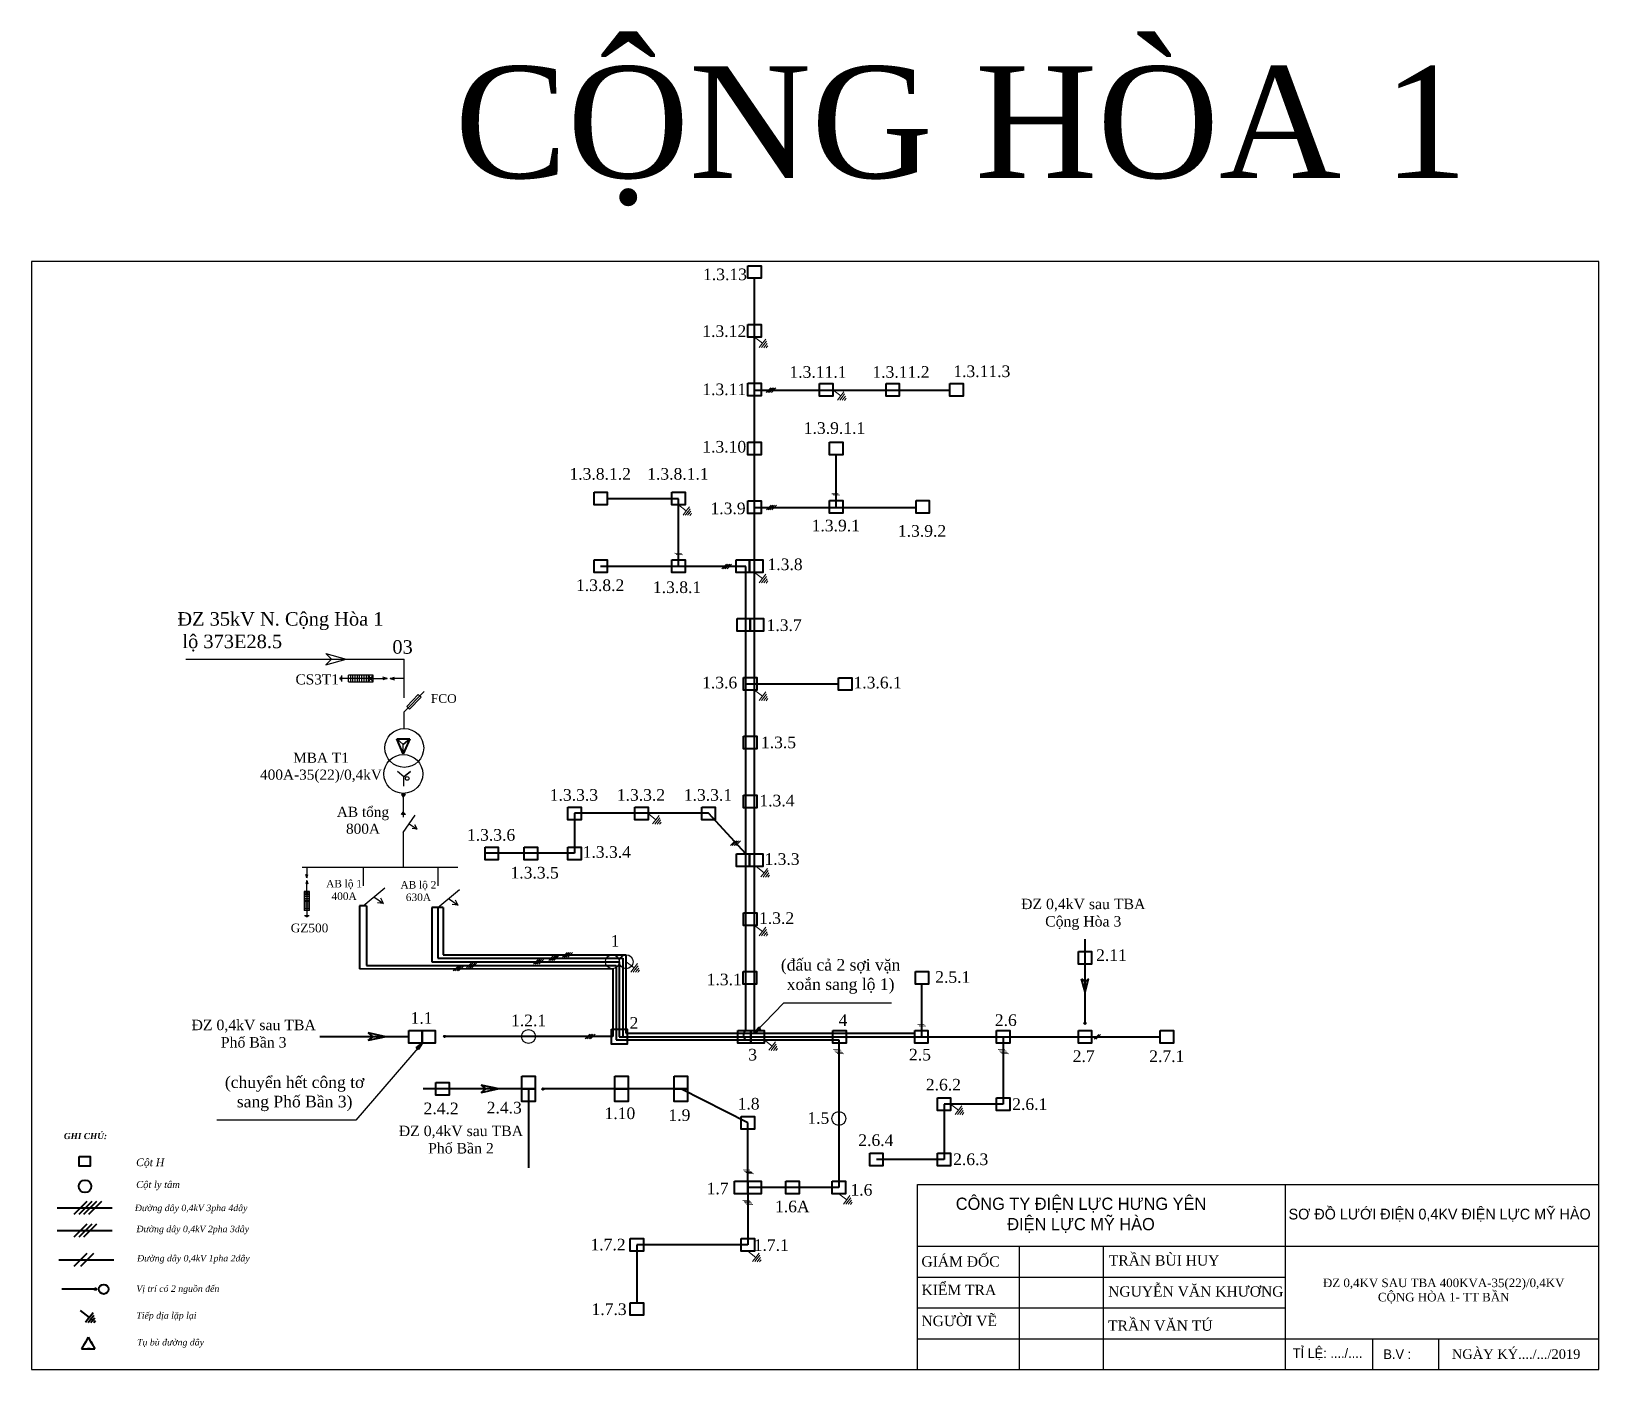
# Model space of a CAD drawing. Extents: x -2498 to 13808, y -1476 to 9052.
# Drawn here: x 11210.1 to 11630.7, y 3727.3 to 4086.5 of the extents above; entities that cross this region are included whole.
import ezdxf

# ---------------------------------------------------------------- set-up
doc = ezdxf.new("R2010")
doc.units = 0
doc.header["$LTSCALE"] = 0.08
doc.header["$MEASUREMENT"] = 0
doc.layers.get('0').update_dxf_attribs({"linetype": 'CONTINUOUS', "lineweight": 40})
doc.layers.add('Duong manh', color=8, linetype='CONTINUOUS')
doc.layers.add('khung', color=3, linetype='CONTINUOUS', lineweight=18)
doc.layers.add('NET DAM', color=6, linetype='CONTINUOUS', lineweight=25)
doc.styles.add('anh thong', font='times.ttf', dxfattribs={"height": 0.5})
doc.styles.get("Standard").update_dxf_attribs({"font": 'VHTEKN.TTF', "height": 2.5})
doc.dimstyles.new('C2', dxfattribs={"dimscale": 0, "dimtxt": 2, "dimasz": 1, "dimexe": 1, "dimexo": 1, "dimgap": 1, "dimtad": 1, "dimtoh": 1, "dimdec": 4, "dimzin": 0, "dimdsep": 46, "dimtxsty": 'Standard', "dimblk1": 'CLOSED', "dimblk2": 'CLOSED', "dimsah": 1, "dimcen": 0.09, "dimclrd": 1, "dimclre": 5, "dimclrt": 7, "dimadec": 0, "dimazin": 0, "dimtfac": 1, "dimtdec": 4, "dimtofl": 0, "dimtmove": 0, "dimatfit": 3, "dimldrblk": 'CLOSED', "dimfxl": 1, "dimtolj": 1, "dimtzin": 0, "dimarcsym": 0})

# ---------------------------------------------------------------- blocks, each defined once
blk = doc.blocks.new('khung')
at = {"layer": 'khung', "color": 5, "lineweight": -3, "ltscale": 4}
for p, q in [((630143, 2296298.9), (632881, 2296298.9)), ((630143, 2295554.2), (630143, 2296298.9)), ((631620.1, 2296298.9), (631620.1, 2295554.2)), ((630143, 2296050.6), (631457.3, 2296050.6)), ((630143, 2296050.6), (632881, 2296050.6)), ((630552, 2296050.6), (630552, 2295554.2)), ((630888.9, 2296050.6), (630888.9, 2295554.2)), ((630143, 2295926.5), (631620.1, 2295926.5)), ((630143, 2295802.4), (631620.1, 2295802.4)), ((630143, 2295678.3), (631512, 2295678.3)), ((630143, 2295678.3), (632881, 2295678.3)), ((631972.7, 2295554.2), (631972.7, 2295678.3)), ((632238.4, 2295554.2), (632238.4, 2295678.3))]:
    blk.add_line(p, q, dxfattribs=at)
blk.add_lwpolyline([(632881, 2300009), (626580.6, 2300009), (626580.6, 2295554.2), (632881, 2295554.2), (632881, 2300009)], dxfattribs=at)
at = {"layer": 'Duong manh', "color": 0, "lineweight": -3, "ltscale": 4}
for s, insert, char_height, width, attachment_point in [('{\\f.VnAvantH|b0|i0|c0|p34;C¤NG TY §IÖN LùC H¦NG Y£N\\P®iÖn lùc mü hµo}', (630800.1, 2296174.8), 49.141, 1314.329, 5), ('{\\f.VnAvantH|b0|i0|c0|p34;s¬ ®å l\xadíi ®iÖn 0,4kv ®iÖn lùc mü hµo}', (632241.6, 2296174.8), 43.049, 1423.665, 5), ('{\\fTimes New Roman|b0|i0|c0|p18; GIÁM ĐỐC}', (630143, 2295988.6), 41.37, 409.064, 4), ('{\\fTimes New Roman|b0|i0|c0|p18; TRẦN BÙI HUY}', (630896.3, 2295992.9), 41.37, 536.856, 4), ('{\\f.VnAvantH|b0|i0|c0|p34; \\fTimes New Roman|b0|i0|c0|p18; KIỂM TRA}', (630128, 2295874.7), 41.37, 409.064, 4), ('{\\fTimes New Roman|b0|i0|c0|p18; NGUYỄN VĂN KHƯƠNG}', (630893.6, 2295868.1), 41.37, 717.247, 4), ('{\\fTimes New Roman|b0|i0|c0|p18; NGƯỜI VẼ}', (630143, 2295749.5), 41.37, 409.064, 4), ('{\\f.VnAvantH|b0|i0|c0|p34; \\fTimes New Roman|b0|i0|c0|p18;TRẦN VĂN TÚ}', (630893.4, 2295730.7), 41.37, 536.856, 4), ('{\\f.VnAvantH|b0|i0|c0|p34; tØ lÖ: ..../....}', (631636.6, 2295616.3), 38.475, 301.491, 4), ('{\\f.VnAvantH|b0|i0|c0|p34;b.v :}', (632071.5, 2295616.3), 38.475, 424.338, 5), ('{\\fTimes New Roman|b0|i0|c0|p18;NGÀY KÝ..../.../2019}', (632549.2, 2295616.3), 38.475, 820.671, 5)]:
    blk.add_mtext(s, dxfattribs=dict(at, insert=insert, char_height=char_height, width=width, attachment_point=attachment_point))
blk = doc.blocks.new('_CLOSED')
at = {"color": 0, "linetype": 'ByBlock', "ltscale": 10}
for p, q in [((-1, 0.17), (0, 0)), ((-1, 0.17), (-1, -0.17)), ((0, 0), (-1, -0.17)), ((0, 0), (-1, 0))]:
    blk.add_line(p, q, dxfattribs=at)

msp = doc.modelspace()

# ---------------------------------------------------------------- hatches: boundary and pattern name
at = {"linetype": 'Continuous', "lineweight": 40, "ltscale": 8}
for points in [[(11493.07, 3820.25, 1), (11492.69, 3820.25, 1)], [(11321.17, 3816.76, 1), (11320.79, 3816.76, 1)], [(11347.6, 3802.67, 1), (11347.22, 3802.67, 1)]]:
    msp.add_hatch(color=0, dxfattribs=at).paths.add_polyline_path(points)
at = {"linetype": 'Continuous', "ltscale": 8}
msp.add_hatch(color=256, dxfattribs=at).paths.add_polyline_path([(11227.52, 3748.95, 1), (11227.09, 3748.95, 1)])

# ---------------------------------------------------------------- linework, layer by layer
at = {"color": 0, "linetype": 'Continuous', "lineweight": 40, "ltscale": 8}
for p, q in [((11404.18, 3817.62), (11404.18, 4020.24)), ((11404.18, 3990.19), (11456.58, 3990.19)), ((11426.11, 3958.76), (11426.11, 3972.87)), ((11383.77, 3961.03), (11364.66, 3961.03)), ((11383.77, 3942.88), (11383.77, 3961.03)), ((11404.18, 3958.76), (11447.53, 3958.76)), ((11401.85, 3942.88), (11362.84, 3942.88)), ((11401.85, 3818.39), (11401.85, 3942.88)), ((11401.85, 3911.36), (11426.75, 3911.36)), ((11308.18, 3896.6), (11311.69, 3896.6)), ((11309.87, 3892.65), (11308.18, 3896.6)), ((11311.69, 3896.6), (11309.87, 3892.65)), ((11391.81, 3876.68), (11355.84, 3876.68)), ((11355.84, 3876.68), (11355.84, 3865.99)), ((11401.85, 3865.75), (11391.81, 3876.68)), ((11355.84, 3865.99), (11331.86, 3865.99)), ((11298.19, 3851.8), (11298.18, 3834.95)), ((11300.06, 3851.8), (11298.19, 3851.8)), ((11300.06, 3851.8), (11300.05, 3835.81)), ((11317.61, 3851.33), (11317.61, 3836.82)), ((11320.65, 3851.33), (11317.61, 3851.33)), ((11319.16, 3851.33), (11319.16, 3837.79)), ((11320.65, 3851.33), (11320.65, 3838.69)), ((11492.88, 3820.25), (11492.88, 3842.9)), ((11317.61, 3836.82), (11367.89, 3836.82)), ((11319.16, 3837.79), (11368.88, 3837.79)), ((11320.65, 3838.69), (11369.75, 3838.69)), ((11366.12, 3838.69), (11366.12, 3838.69)), ((11367.89, 3836.82), (11367.89, 3816.69)), ((11368.88, 3837.79), (11368.88, 3816.69)), ((11369.63, 3838.69), (11369.63, 3817.62)), ((11298.18, 3834.96), (11366.12, 3834.95)), ((11300.05, 3835.81), (11367.05, 3835.81)), ((11366.12, 3834.96), (11366.12, 3816.76)), ((11367.05, 3835.81), (11367.05, 3815.82)), ((11369.63, 3834.95), (11369.75, 3834.95)), ((11492.88, 3828.75), (11491.94, 3832.24)), ((11491.94, 3832.24), (11492.88, 3831.39)), ((11492.88, 3828.75), (11493.81, 3832.24)), ((11493.81, 3832.24), (11492.88, 3831.39)), ((11449.12, 3816.69), (11449.12, 3830.78)), ((11311.4, 3816.68), (11287.49, 3816.68)), ((11305.23, 3816.68), (11300.48, 3817.72)), ((11300.48, 3817.72), (11301.78, 3816.68)), ((11305.23, 3816.68), (11300.48, 3815.64)), ((11300.48, 3815.64), (11301.78, 3816.68)), ((11366.12, 3816.76), (11320.98, 3816.76)), ((11367.05, 3815.82), (11426.81, 3815.82)), ((11367.89, 3816.69), (11513.07, 3816.69)), ((11369.63, 3817.62), (11447.17, 3817.62)), ((11426.81, 3815.82), (11426.81, 3776.24)), ((11470.91, 3816.69), (11470.91, 3798.61)), ((11341.72, 3802.67), (11315.29, 3802.67)), ((11335.55, 3802.67), (11330.81, 3803.71)), ((11330.81, 3803.71), (11332.1, 3802.67)), ((11335.55, 3802.67), (11330.81, 3801.63)), ((11330.81, 3801.63), (11332.1, 3802.67)), ((11343.5, 3802.67), (11343.5, 3781.49)), ((11382.6, 3802.67), (11347.41, 3802.67)), ((11402.39, 3793.55), (11384.38, 3802.67)), ((11470.91, 3798.61), (11455.03, 3798.61)), ((11455.03, 3798.61), (11455.03, 3783.75)), ((11402.39, 3776.24), (11402.39, 3793.55)), ((11455.03, 3783.75), (11436.88, 3783.75)), ((11426.81, 3776.24), (11402.39, 3776.24)), ((11402.39, 3776.24), (11402.39, 3760.82)), ((11402.39, 3760.82), (11372.6, 3760.82)), ((11372.6, 3760.82), (11372.6, 3745.31))]:
    msp.add_line(p, q, dxfattribs=at)
at = {"linetype": 'Continuous', "lineweight": 9, "ltscale": 8}
for p, q in [((11404.18, 4004.45), (11406.3, 4002.81)), ((11406.3, 4002.81), (11405.42, 4001.68)), ((11406.7, 4002.5), (11406.04, 4001.65)), ((11406.3, 4002.81), (11407.18, 4003.94)), ((11407.1, 4002.19), (11406.67, 4001.62)), ((11406.7, 4002.5), (11407.36, 4003.35)), ((11407.1, 4002.19), (11407.54, 4002.75)), ((11407.5, 4001.88), (11407.28, 4001.59)), ((11407.5, 4001.88), (11407.72, 4002.16)), ((11408.55, 3990.81), (11407.31, 3989.57)), ((11409.01, 3990.81), (11407.77, 3989.57)), ((11409.48, 3990.81), (11408.24, 3989.57)), ((11409.94, 3990.81), (11408.7, 3989.57)), ((11425.2, 3990.31), (11427.31, 3988.68)), ((11427.31, 3988.68), (11426.43, 3987.54)), ((11427.71, 3988.36), (11427.05, 3987.51)), ((11427.31, 3988.68), (11428.19, 3989.81)), ((11428.11, 3988.05), (11427.68, 3987.49)), ((11427.71, 3988.36), (11428.37, 3989.22)), ((11428.11, 3988.05), (11428.55, 3988.62)), ((11428.51, 3987.74), (11428.3, 3987.46)), ((11428.51, 3987.74), (11428.73, 3988.03)), ((11426.67, 3962.36), (11424.92, 3962.43)), ((11383.75, 3959.45), (11385.87, 3957.81)), ((11385.87, 3957.81), (11386.74, 3958.95)), ((11386.27, 3957.5), (11386.93, 3958.35)), ((11408.64, 3959.38), (11407.4, 3958.14)), ((11409.11, 3959.38), (11407.87, 3958.14)), ((11409.57, 3959.38), (11408.33, 3958.14)), ((11410.04, 3959.38), (11408.8, 3958.14)), ((11426.99, 3962.02), (11425.24, 3962.09)), ((11385.87, 3957.81), (11384.99, 3956.68)), ((11386.27, 3957.5), (11385.61, 3956.65)), ((11386.67, 3957.19), (11386.23, 3956.63)), ((11386.67, 3957.19), (11387.11, 3957.76)), ((11387.07, 3956.88), (11386.85, 3956.6)), ((11387.07, 3956.88), (11387.29, 3957.17)), ((11384.58, 3946.35), (11382.83, 3946.43)), ((11384.89, 3946.01), (11383.14, 3946.09)), ((11396.64, 3943.5), (11395.4, 3942.26)), ((11397.11, 3943.5), (11395.87, 3942.26)), ((11397.57, 3943.5), (11396.33, 3942.26)), ((11398.04, 3943.5), (11396.8, 3942.26)), ((11404.18, 3941.29), (11406.3, 3939.66)), ((11406.3, 3939.66), (11405.42, 3938.52)), ((11406.7, 3939.35), (11406.04, 3938.5)), ((11406.3, 3939.66), (11407.18, 3940.79)), ((11407.1, 3939.04), (11406.67, 3938.47)), ((11406.7, 3939.35), (11407.36, 3940.2)), ((11407.1, 3939.04), (11407.54, 3939.6)), ((11407.5, 3938.72), (11407.28, 3938.44)), ((11407.5, 3938.72), (11407.72, 3939.01)), ((11404.18, 3909.72), (11406.3, 3908.08)), ((11406.3, 3908.08), (11405.42, 3906.95)), ((11406.7, 3907.77), (11406.04, 3906.92)), ((11406.3, 3908.08), (11407.18, 3909.22)), ((11406.7, 3907.77), (11407.36, 3908.62)), ((11407.1, 3907.46), (11407.54, 3908.02)), ((11407.1, 3907.46), (11406.67, 3906.89)), ((11407.5, 3907.15), (11407.28, 3906.86)), ((11407.5, 3907.15), (11407.72, 3907.43)), ((11375.6, 3876.56), (11377.72, 3874.93)), ((11377.72, 3874.93), (11376.84, 3873.79)), ((11378.12, 3874.61), (11377.46, 3873.76)), ((11377.72, 3874.93), (11378.6, 3876.06)), ((11378.52, 3874.3), (11378.09, 3873.74)), ((11378.12, 3874.61), (11378.78, 3875.46)), ((11378.52, 3874.3), (11378.96, 3874.87)), ((11378.92, 3873.99), (11378.7, 3873.71)), ((11378.92, 3873.99), (11379.14, 3874.28)), ((11398.99, 3869.27), (11397.75, 3868.03)), ((11399.45, 3869.27), (11398.21, 3868.03)), ((11399.92, 3869.27), (11398.68, 3868.03)), ((11400.38, 3869.27), (11399.14, 3868.03)), ((11404.63, 3862.35), (11406.75, 3860.72)), ((11406.75, 3860.72), (11407.62, 3861.85)), ((11407.15, 3860.41), (11407.81, 3861.26)), ((11406.75, 3860.72), (11405.87, 3859.58)), ((11407.15, 3860.41), (11406.49, 3859.55)), ((11407.55, 3860.09), (11407.11, 3859.53)), ((11407.55, 3860.09), (11407.99, 3860.66)), ((11407.95, 3859.78), (11407.73, 3859.5)), ((11407.95, 3859.78), (11408.17, 3860.07)), ((11404.18, 3846.56), (11406.3, 3844.93)), ((11406.3, 3844.93), (11405.42, 3843.79)), ((11406.7, 3844.62), (11406.04, 3843.77)), ((11406.3, 3844.93), (11407.18, 3846.06)), ((11406.7, 3844.62), (11407.36, 3845.47)), ((11407.1, 3844.31), (11407.54, 3844.87)), ((11407.1, 3844.31), (11406.67, 3843.74)), ((11407.5, 3844), (11407.28, 3843.71)), ((11407.5, 3844), (11407.72, 3844.28)), ((11328.16, 3836.43), (11326.92, 3835.19)), ((11328.62, 3836.43), (11327.38, 3835.19)), ((11329.09, 3836.43), (11327.85, 3835.19)), ((11329.55, 3836.43), (11328.31, 3835.19)), ((11346.11, 3837.44), (11344.87, 3836.2)), ((11346.58, 3837.44), (11345.34, 3836.2)), ((11347.04, 3837.44), (11345.8, 3836.2)), ((11347.51, 3837.44), (11346.27, 3836.2)), ((11350.18, 3838.41), (11348.94, 3837.17)), ((11350.64, 3838.41), (11349.4, 3837.17)), ((11351.11, 3838.41), (11349.87, 3837.17)), ((11351.57, 3838.41), (11350.33, 3837.17)), ((11353.89, 3839.31), (11352.65, 3838.07)), ((11354.36, 3839.31), (11353.12, 3838.07)), ((11354.82, 3839.31), (11353.58, 3838.07)), ((11355.29, 3839.31), (11354.05, 3838.07)), ((11369.75, 3836.82), (11371.87, 3835.19)), ((11371.87, 3835.19), (11372.75, 3836.32)), ((11324.56, 3835.58), (11323.32, 3834.34)), ((11325.03, 3835.58), (11323.79, 3834.34)), ((11325.49, 3835.58), (11324.25, 3834.34)), ((11325.96, 3835.58), (11324.72, 3834.34)), ((11371.87, 3835.19), (11370.99, 3834.05)), ((11372.27, 3834.87), (11371.61, 3834.02)), ((11372.67, 3834.56), (11372.24, 3834)), ((11372.27, 3834.87), (11372.93, 3835.73)), ((11372.67, 3834.56), (11373.11, 3835.13)), ((11373.07, 3834.25), (11372.85, 3833.97)), ((11373.07, 3834.25), (11373.29, 3834.54)), ((11449.75, 3819.86), (11448, 3819.94)), ((11450.07, 3819.52), (11448.32, 3819.59)), ((11359.99, 3817.38), (11358.75, 3816.14)), ((11360.45, 3817.38), (11359.21, 3816.14)), ((11360.92, 3817.38), (11359.68, 3816.14)), ((11361.38, 3817.38), (11360.14, 3816.14)), ((11406.78, 3815.82), (11408.89, 3814.18)), ((11408.89, 3814.18), (11409.77, 3815.32)), ((11496.54, 3817.31), (11495.3, 3816.07)), ((11497, 3817.31), (11495.76, 3816.07)), ((11408.89, 3814.18), (11408.02, 3813.05)), ((11409.3, 3813.87), (11408.64, 3813.02)), ((11409.7, 3813.56), (11409.26, 3812.99)), ((11409.3, 3813.87), (11409.95, 3814.72)), ((11409.7, 3813.56), (11410.14, 3814.12)), ((11410.1, 3813.25), (11409.88, 3812.96)), ((11410.1, 3813.25), (11410.32, 3813.53)), ((11427.13, 3813.17), (11425.38, 3813.24)), ((11427.45, 3812.83), (11425.69, 3812.9)), ((11427.76, 3812.48), (11426.01, 3812.56)), ((11428.07, 3812.14), (11426.32, 3812.22)), ((11471.35, 3813.17), (11469.6, 3813.24)), ((11471.67, 3812.83), (11469.91, 3812.9)), ((11471.98, 3812.48), (11470.23, 3812.56)), ((11472.3, 3812.14), (11470.54, 3812.22)), ((11456.8, 3798.61), (11458.92, 3796.97)), ((11458.92, 3796.97), (11458.04, 3795.84)), ((11459.32, 3796.66), (11458.66, 3795.81)), ((11458.92, 3796.97), (11459.8, 3798.11)), ((11459.72, 3796.35), (11459.29, 3795.78)), ((11459.32, 3796.66), (11459.98, 3797.51)), ((11459.72, 3796.35), (11460.16, 3796.91)), ((11460.12, 3796.04), (11459.9, 3795.75)), ((11460.12, 3796.04), (11460.34, 3796.32)), ((11402.94, 3780.91), (11401.19, 3780.98)), ((11403.25, 3780.56), (11401.5, 3780.64)), ((11403.57, 3780.22), (11401.81, 3780.29)), ((11403.88, 3779.88), (11402.13, 3779.95)), ((11426.81, 3774.54), (11428.93, 3772.9)), ((11428.93, 3772.9), (11429.8, 3774.04)), ((11429.33, 3772.59), (11429.99, 3773.44)), ((11402.83, 3772.68), (11401.08, 3772.76)), ((11403.14, 3772.34), (11401.39, 3772.42)), ((11403.46, 3772), (11401.71, 3772.07)), ((11403.77, 3771.66), (11402.02, 3771.73)), ((11428.93, 3772.9), (11428.05, 3771.77)), ((11429.33, 3772.59), (11428.67, 3771.74)), ((11429.73, 3772.28), (11429.29, 3771.71)), ((11429.73, 3772.28), (11430.17, 3772.84)), ((11430.13, 3771.97), (11429.91, 3771.69)), ((11430.13, 3771.97), (11430.35, 3772.25)), ((11402.39, 3759.12), (11404.51, 3757.48)), ((11404.51, 3757.48), (11403.63, 3756.35)), ((11404.91, 3757.17), (11404.25, 3756.32)), ((11404.51, 3757.48), (11405.39, 3758.61)), ((11405.31, 3756.86), (11404.88, 3756.29)), ((11404.91, 3757.17), (11405.57, 3758.02)), ((11405.31, 3756.86), (11405.75, 3757.42)), ((11405.71, 3756.55), (11405.49, 3756.26)), ((11405.71, 3756.55), (11405.93, 3756.83))]:
    msp.add_line(p, q, dxfattribs=at)
at = {"lineweight": -3}
for p, q in [((11251.53, 3918.03), (11310.19, 3918.03)), ((11289.17, 3919.54), (11294.55, 3918.03)), ((11289.17, 3919.54), (11290.63, 3918.03)), ((11289.17, 3916.53), (11294.55, 3918.03)), ((11289.17, 3916.53), (11290.63, 3918.03)), ((11310.19, 3907.64), (11310.19, 3918.03)), ((11293.01, 3912.65), (11293.01, 3913.02)), ((11293.21, 3912.4), (11293.21, 3913.27)), ((11293.42, 3912.03), (11293.42, 3913.64)), ((11295.21, 3912.84), (11293.44, 3912.84)), ((11301.8, 3913.73), (11295.21, 3913.73)), ((11295.21, 3911.94), (11295.21, 3913.73)), ((11301.8, 3912.84), (11295.21, 3912.84)), ((11295.81, 3911.94), (11295.81, 3913.73)), ((11296.41, 3911.94), (11296.41, 3913.73)), ((11297.01, 3911.94), (11297.01, 3913.73)), ((11297.61, 3911.94), (11297.61, 3913.73)), ((11298.21, 3911.94), (11298.21, 3913.73)), ((11298.81, 3911.94), (11298.81, 3913.73)), ((11299.41, 3911.94), (11299.41, 3913.73)), ((11300.01, 3911.94), (11300.01, 3913.73)), ((11301.8, 3911.94), (11300.61, 3913.73)), ((11300.61, 3911.94), (11301.8, 3913.73)), ((11300.61, 3911.94), (11300.61, 3913.73)), ((11301.8, 3911.94), (11301.8, 3913.73)), ((11301.8, 3912.84), (11305.57, 3912.84)), ((11305.57, 3912.84), (11304.41, 3913.23)), ((11305.57, 3912.84), (11304.41, 3912.44)), ((11306.42, 3912.84), (11307.58, 3913.23)), ((11310.19, 3912.84), (11306.42, 3912.84)), ((11306.42, 3912.84), (11307.58, 3912.44)), ((11310.19, 3903.88), (11315.5, 3909.36)), ((11310.19, 3899.4), (11310.19, 3903.88)), ((11309.87, 3895.14), (11308.18, 3896.6)), ((11309.87, 3895.14), (11311.69, 3896.6)), ((11311.69, 3896.6), (11309.87, 3895.14)), ((11309.87, 3892.65), (11309.87, 3895.14)), ((11310.03, 3886.43), (11308.34, 3887.89)), ((11310.03, 3886.43), (11311.84, 3887.89)), ((11311.84, 3887.89), (11310.03, 3886.43)), ((11310.03, 3883.94), (11310.03, 3886.43)), ((11310.5, 3881.69), (11309.43, 3881.69)), ((11309.43, 3881.69), (11309.93, 3881.02)), ((11309.93, 3882.02), (11309.93, 3875.59)), ((11309.93, 3881.02), (11310.5, 3881.69)), ((11309.43, 3876.3), (11309.93, 3876.96)), ((11310.5, 3876.3), (11309.43, 3876.3)), ((11309.93, 3876.96), (11310.5, 3876.3)), ((11309.93, 3871.52), (11313.14, 3876.17)), ((11309.93, 3871.52), (11309.93, 3862.23)), ((11311.54, 3873.85), (11313.61, 3872.41)), ((11313.62, 3872.39), (11312.34, 3872.54)), ((11313.62, 3872.39), (11313.03, 3873.54)), ((11282.78, 3862.23), (11324.53, 3862.23)), ((11284.03, 3862.23), (11284.03, 3859.29)), ((11299.12, 3862.23), (11299.12, 3857.17)), ((11319.16, 3862.23), (11319.16, 3857.17)), ((11284.03, 3859.29), (11283.72, 3860.2)), ((11284.03, 3858.63), (11283.72, 3857.72)), ((11284.03, 3859.29), (11284.33, 3860.2)), ((11284.03, 3855.69), (11284.03, 3858.63)), ((11284.03, 3858.63), (11284.33, 3857.72)), ((11283.32, 3855.69), (11283.32, 3850.55)), ((11284.73, 3855.69), (11283.32, 3854.76)), ((11284.73, 3854.76), (11283.32, 3855.69)), ((11284.73, 3855.69), (11283.32, 3855.69)), ((11284.73, 3854.76), (11283.32, 3854.76)), ((11284.73, 3854.29), (11283.32, 3854.29)), ((11284.73, 3853.82), (11283.32, 3853.82)), ((11284.73, 3853.36), (11283.32, 3853.36)), ((11284.73, 3852.96), (11283.32, 3852.96)), ((11284.03, 3855.69), (11284.03, 3850.55)), ((11299.12, 3851.8), (11304.95, 3856.67)), ((11302.04, 3854.24), (11304.63, 3852.43)), ((11304.64, 3852.41), (11303.9, 3853.85)), ((11319.16, 3851.33), (11324.99, 3856.19)), ((11322.08, 3853.76), (11324.67, 3851.96)), ((11324.68, 3851.94), (11323.94, 3853.37)), ((11284.73, 3852.5), (11283.32, 3852.5)), ((11284.73, 3852.03), (11283.32, 3852.03)), ((11284.73, 3851.49), (11283.32, 3851.49)), ((11284.73, 3851.02), (11283.32, 3851.02)), ((11284.73, 3850.55), (11283.32, 3850.55)), ((11284.65, 3849.15), (11283.4, 3849.15)), ((11284.37, 3848.99), (11283.69, 3848.99)), ((11284.17, 3848.83), (11283.88, 3848.83)), ((11284.03, 3850.55), (11284.03, 3849.17)), ((11304.64, 3852.41), (11303.04, 3852.6)), ((11324.67, 3851.96), (11323.07, 3852.15))]:
    msp.add_line(p, q, dxfattribs=at)
at = {"linetype": 'Continuous', "lineweight": -3, "ltscale": 8}
for p, q in [((11295.21, 3911.94), (11301.8, 3911.94)), ((11284.73, 3850.55), (11284.73, 3855.69))]:
    msp.add_line(p, q, dxfattribs=at)
at = {"linetype": 'Continuous', "ltscale": 8}
for p, q in [((11217.03, 3770.73), (11231.83, 3770.73)), ((11225.01, 3772.44), (11221.52, 3768.96)), ((11226.31, 3772.44), (11222.83, 3768.96)), ((11227.62, 3772.44), (11224.14, 3768.96)), ((11228.92, 3772.44), (11225.44, 3768.96)), ((11217.03, 3764.64), (11231.83, 3764.64)), ((11225.01, 3766.35), (11221.52, 3762.87)), ((11226.31, 3766.35), (11222.83, 3762.87)), ((11227.62, 3766.35), (11224.14, 3762.87)), ((11217.47, 3756.8), (11232.26, 3756.8)), ((11225.01, 3758.51), (11221.52, 3755.03)), ((11226.75, 3758.51), (11223.27, 3755.03)), ((11227.3, 3748.95), (11218.29, 3748.95)), ((11223.18, 3743.23), (11225.66, 3741.31)), ((11225.66, 3741.31), (11224.63, 3739.97)), ((11226.14, 3740.94), (11225.36, 3739.94)), ((11225.66, 3741.31), (11226.7, 3742.64)), ((11226.61, 3740.58), (11226.1, 3739.91)), ((11226.14, 3740.94), (11226.91, 3741.94)), ((11226.61, 3740.58), (11227.12, 3741.24)), ((11227.08, 3740.21), (11226.82, 3739.88)), ((11227.08, 3740.21), (11227.34, 3740.54)), ((11225.35, 3736.02), (11224.52, 3734.56)), ((11225.35, 3736.02), (11226.18, 3734.56)), ((11224.4, 3734.36), (11223.58, 3732.91)), ((11223.58, 3732.91), (11225.31, 3732.91)), ((11224.15, 3734.49), (11224.64, 3734.24)), ((11224.26, 3734.69), (11224.75, 3734.44)), ((11225.31, 3732.91), (11225.34, 3732.91)), ((11225.34, 3733.19), (11225.34, 3732.62)), ((11225.61, 3733.19), (11225.61, 3732.62)), ((11225.61, 3732.91), (11227.12, 3732.91)), ((11226.44, 3734.69), (11225.94, 3734.44)), ((11226.55, 3734.49), (11226.05, 3734.24)), ((11226.29, 3734.36), (11227.12, 3732.91))]:
    msp.add_line(p, q, dxfattribs=at)
at = {"color": 0, "linetype": 'Continuous', "lineweight": 40, "ltscale": 8}
for points in [[(11402.41, 4023.63), (11405.96, 4023.63), (11405.96, 4020.24), (11402.41, 4020.24)], [(11402.41, 4007.84), (11405.96, 4007.84), (11405.96, 4004.45), (11402.41, 4004.45)], [(11402.41, 3992.06), (11405.96, 3992.06), (11405.96, 3988.66), (11402.41, 3988.66)], [(11421.65, 3992.01), (11425.2, 3992.01), (11425.2, 3988.61), (11421.65, 3988.61)], [(11439.47, 3992.01), (11443.02, 3992.01), (11443.02, 3988.61), (11439.47, 3988.61)], [(11456.58, 3992.01), (11460.13, 3992.01), (11460.13, 3988.61), (11456.58, 3988.61)], [(11402.41, 3976.27), (11405.96, 3976.27), (11405.96, 3972.87), (11402.41, 3972.87)], [(11424.34, 3976.27), (11427.89, 3976.27), (11427.89, 3972.87), (11424.34, 3972.87)], [(11361.12, 3962.85), (11364.66, 3962.85), (11364.66, 3959.45), (11361.12, 3959.45)], [(11381.98, 3962.85), (11385.53, 3962.85), (11385.53, 3959.45), (11381.98, 3959.45)], [(11402.41, 3960.48), (11405.96, 3960.48), (11405.96, 3957.08), (11402.41, 3957.08)], [(11424.34, 3960.57), (11427.89, 3960.57), (11427.89, 3957.18), (11424.34, 3957.18)], [(11447.53, 3960.57), (11451.08, 3960.57), (11451.08, 3957.18), (11447.53, 3957.18)], [(11361.12, 3944.69), (11364.66, 3944.69), (11364.66, 3941.29), (11361.12, 3941.29)], [(11381.98, 3944.69), (11385.53, 3944.69), (11385.53, 3941.29), (11381.98, 3941.29)], [(11399.29, 3944.69), (11402.84, 3944.69), (11402.84, 3941.29), (11399.29, 3941.29)], [(11402.84, 3944.69), (11406.38, 3944.69), (11406.38, 3941.29), (11402.84, 3941.29)], [(11399.48, 3928.9), (11403.03, 3928.9), (11403.03, 3925.51), (11399.48, 3925.51)], [(11403.03, 3928.9), (11406.58, 3928.9), (11406.58, 3925.51), (11403.03, 3925.51)], [(11401.23, 3913.12), (11404.78, 3913.12), (11404.78, 3909.72), (11401.23, 3909.72)], [(11426.75, 3913.05), (11430.3, 3913.05), (11430.3, 3909.66), (11426.75, 3909.66)], [(11401.23, 3897.33), (11404.78, 3897.33), (11404.78, 3893.93), (11401.23, 3893.93)], [(11354.07, 3878.26), (11357.62, 3878.26), (11357.62, 3874.86), (11354.07, 3874.86)], [(11372.05, 3878.26), (11375.6, 3878.26), (11375.6, 3874.86), (11372.05, 3874.86)], [(11390.04, 3878.26), (11393.59, 3878.26), (11393.59, 3874.86), (11390.04, 3874.86)], [(11401.23, 3881.54), (11404.78, 3881.54), (11404.78, 3878.14), (11401.23, 3878.14)], [(11331.86, 3867.57), (11335.4, 3867.57), (11335.4, 3864.17), (11331.86, 3864.17)], [(11342.4, 3867.57), (11345.95, 3867.57), (11345.95, 3864.17), (11342.4, 3864.17)], [(11354.07, 3867.57), (11357.62, 3867.57), (11357.62, 3864.17), (11354.07, 3864.17)], [(11399.31, 3865.75), (11402.86, 3865.75), (11402.86, 3862.35), (11399.31, 3862.35)], [(11402.86, 3865.75), (11406.41, 3865.75), (11406.41, 3862.35), (11402.86, 3862.35)], [(11401.23, 3849.96), (11404.78, 3849.96), (11404.78, 3846.56), (11401.23, 3846.56)], [(11491.1, 3839.55), (11494.65, 3839.55), (11494.65, 3836.15), (11491.1, 3836.15)], [(11401.12, 3834.17), (11404.67, 3834.17), (11404.67, 3830.78), (11401.12, 3830.78)], [(11447.35, 3834.17), (11450.9, 3834.17), (11450.9, 3830.78), (11447.35, 3830.78)], [(11311.4, 3818.38), (11314.95, 3818.38), (11314.95, 3814.98), (11311.4, 3814.98)], [(11314.95, 3818.38), (11318.5, 3818.38), (11318.5, 3814.98), (11314.95, 3814.98)], [(11365.76, 3818.73), (11370.02, 3818.73), (11370.02, 3814.65), (11365.76, 3814.65)], [(11399.68, 3818.39), (11403.23, 3818.39), (11403.23, 3814.99), (11399.68, 3814.99)], [(11403.23, 3818.39), (11406.78, 3818.39), (11406.78, 3814.99), (11403.23, 3814.99)], [(11425.2, 3818.39), (11428.75, 3818.39), (11428.75, 3814.99), (11425.2, 3814.99)], [(11447.17, 3818.39), (11450.72, 3818.39), (11450.72, 3814.99), (11447.17, 3814.99)], [(11469.14, 3818.39), (11472.68, 3818.39), (11472.68, 3814.99), (11469.14, 3814.99)], [(11491.1, 3818.39), (11494.65, 3818.39), (11494.65, 3814.99), (11491.1, 3814.99)], [(11513.07, 3818.39), (11516.62, 3818.39), (11516.62, 3814.99), (11513.07, 3814.99)], [(11318.69, 3804.37), (11322.24, 3804.37), (11322.24, 3800.97), (11318.69, 3800.97)], [(11341.72, 3806.07), (11345.27, 3806.07), (11345.27, 3802.67), (11341.72, 3802.67)], [(11341.72, 3802.67), (11345.27, 3802.67), (11345.27, 3799.27), (11341.72, 3799.27)], [(11366.68, 3806.07), (11370.23, 3806.07), (11370.23, 3802.67), (11366.68, 3802.67)], [(11366.68, 3802.67), (11370.23, 3802.67), (11370.23, 3799.27), (11366.68, 3799.27)], [(11382.6, 3806.07), (11386.15, 3806.07), (11386.15, 3802.67), (11382.6, 3802.67)], [(11382.6, 3802.67), (11386.15, 3802.67), (11386.15, 3799.27), (11382.6, 3799.27)], [(11453.25, 3800.31), (11456.8, 3800.31), (11456.8, 3796.91), (11453.25, 3796.91)], [(11469.14, 3800.31), (11472.68, 3800.31), (11472.68, 3796.91), (11469.14, 3796.91)], [(11400.62, 3795.25), (11404.17, 3795.25), (11404.17, 3791.85), (11400.62, 3791.85)], [(11435.1, 3785.45), (11438.65, 3785.45), (11438.65, 3782.06), (11435.1, 3782.06)], [(11453.25, 3785.45), (11456.8, 3785.45), (11456.8, 3782.06), (11453.25, 3782.06)], [(11398.85, 3777.94), (11402.39, 3777.94), (11402.39, 3774.54), (11398.85, 3774.54)], [(11402.39, 3777.94), (11405.94, 3777.94), (11405.94, 3774.54), (11402.39, 3774.54)], [(11412.59, 3777.94), (11416.14, 3777.94), (11416.14, 3774.54), (11412.59, 3774.54)], [(11425.04, 3777.94), (11428.59, 3777.94), (11428.59, 3774.54), (11425.04, 3774.54)], [(11370.83, 3762.51), (11374.38, 3762.51), (11374.38, 3759.12), (11370.83, 3759.12)], [(11400.62, 3762.51), (11404.17, 3762.51), (11404.17, 3759.12), (11400.62, 3759.12)], [(11370.83, 3745.31), (11374.38, 3745.31), (11374.38, 3741.92), (11370.83, 3741.92)]]:
    msp.add_lwpolyline(points, close=True, dxfattribs=at)
at = {"lineweight": -3}
msp.add_lwpolyline([(11311.59, 3904.64), (11314.68, 3907.85), (11313.95, 3908.56), (11310.86, 3905.34)], close=True, dxfattribs=at)
at = {"linetype": 'Continuous', "ltscale": 8}
msp.add_lwpolyline([(11222.97, 3784.57), (11225.91, 3784.57), (11225.91, 3781.97), (11222.97, 3781.97)], close=True, dxfattribs=at)
at = {"lineweight": -3}
for centre, radius in [((11310.19, 3894.2), 5.21), ((11309.93, 3887.22), 5.21), ((11310.98, 3886.01), 0.499)]:
    msp.add_circle(centre, radius, dxfattribs=at)
at = {"lineweight": -3, "ltscale": 8}
for centre in [(11366.02, 3836.82), (11369.75, 3836.82), (11343.52, 3816.76), (11426.81, 3794.73)]:
    msp.add_circle(centre, 1.87, dxfattribs=at)
at = {"color": 0, "linetype": 'Continuous', "lineweight": 40, "ltscale": 8}
for centre in [(11492.88, 3820.25), (11320.98, 3816.76), (11347.41, 3802.67)]:
    msp.add_circle(centre, 0.192, dxfattribs=at)
at = {"linetype": 'Continuous', "ltscale": 8}
for centre, radius in [((11224.51, 3776.55), 1.67), ((11227.3, 3748.95), 0.215), ((11229.51, 3748.93), 1.3)]:
    msp.add_circle(centre, radius, dxfattribs=at)
at = {"color": 0, "linetype": 'Continuous', "lineweight": 40, "ltscale": 8}
msp.add_arc((11402.9, 3817.1), 1.66, 129.1691, 230.8309, dxfattribs=at)
at = {"linetype": 'Continuous', "lineweight": 9, "ltscale": 8}
for p in [(11406.7, 4002.5), (11407.1, 4002.19), (11407.5, 4001.88), (11427.71, 3988.36), (11428.11, 3988.05), (11428.51, 3987.74), (11386.27, 3957.5), (11386.67, 3957.19), (11387.07, 3956.88), (11406.7, 3939.35), (11407.1, 3939.04), (11407.5, 3938.72), (11406.7, 3907.77), (11407.1, 3907.46), (11407.5, 3907.15), (11378.12, 3874.61), (11378.52, 3874.3), (11378.92, 3873.99), (11407.15, 3860.41), (11407.55, 3860.09), (11407.95, 3859.78), (11406.7, 3844.62), (11407.1, 3844.31), (11407.5, 3844), (11372.27, 3834.87), (11372.67, 3834.56), (11373.07, 3834.25), (11409.3, 3813.87), (11409.7, 3813.56), (11410.1, 3813.25), (11459.32, 3796.66), (11459.72, 3796.35), (11460.12, 3796.04), (11429.33, 3772.59), (11429.73, 3772.28), (11430.13, 3771.97), (11404.91, 3757.17), (11405.31, 3756.86), (11405.71, 3756.55)]:
    msp.add_point(p, dxfattribs=at)
at = {"linetype": 'Continuous', "ltscale": 8}
for p in [(11226.14, 3740.94), (11226.61, 3740.58), (11227.08, 3740.21)]:
    msp.add_point(p, dxfattribs=at)

# ---------------------------------------------------------------- block references
at = {"layer": 'NET DAM', "color": 7, "xscale": 0.06676024846509655, "yscale": 0.0667602484623522, "zscale": 0.06676024846243739}
msp.add_blockref('khung', (-30620.57, -149524.43), dxfattribs=at)

# ---------------------------------------------------------------- texts
at = {"color": 0, "linetype": 'Continuous', "lineweight": 30, "ltscale": 10}
for s, insert, char_height, width, attachment_point in [('{\\fTimes New Roman|b0|i0|c0|p18;CỘNG HÒA 1}', (11323.7, 4077.17), 30, 395.821, 1), ('{\\fTimes New Roman|b0|i0|c238|p18;Đ\\fTimes New Roman|b0|i0|c0|p18;Z 0,4KV SAU TBA 400KVA-35(22)/0,4KV \\PCỘNG HÒA 1- TT BẦN}', (11589.13, 3748.43), 2.299, 121.3667, 5)]:
    msp.add_mtext(s, dxfattribs=dict(at, insert=insert, char_height=char_height, width=width, attachment_point=attachment_point))
at = {"color": 0, "lineweight": 30, "style": 'anh thong'}
for s, insert, char_height, width, attachment_point in [('1.3.13', (11396.26, 4022.86), 3.12, 40.1436, 2), ('1.3.12', (11396.05, 4007.62), 3.12, 40.1436, 2), ('1.3.11.1', (11421.21, 3996.66), 3.12, 40.1436, 2), ('1.3.11.2', (11443.48, 3996.66), 3.12, 40.1436, 2), ('1.3.11.3', (11465.18, 3996.85), 3.12, 40.1436, 2), ('1.3.11', (11396.05, 3992), 3.12, 40.1436, 2), ('1.3.9.1.1', (11425.64, 3981.61), 3.12, 40.1436, 2), ('1.3.10', (11396.05, 3976.59), 3.12, 40.1436, 2), ('1.3.8.1.2', (11362.76, 3969.31), 3.12, 40.1436, 2), ('1.3.8.1.1', (11383.62, 3969.31), 3.12, 40.1436, 2), ('1.3.9', (11397.07, 3960.05), 3.12, 40.1436, 2), ('1.3.9.1', (11425.99, 3955.45), 3.12, 40.1436, 2), ('1.3.9.2', (11449.13, 3954.01), 3.12, 40.1436, 2), ('1.3.8', (11412.37, 3945.04), 3.12, 40.1436, 2), ('1.3.8.2', (11362.75, 3939.43), 3.12, 40.1436, 2), ('1.3.8.1', (11383.38, 3938.89), 3.12, 40.1436, 2), ('1.3.7', (11412.13, 3928.7), 3.12, 40.1436, 2), ('1.3.6', (11394.83, 3913.3), 3.12, 40.1436, 2), ('1.3.6.1', (11437.22, 3913.3), 3.12, 40.1436, 2), ('1.3.5', (11410.61, 3897.24), 3.12, 40.1436, 2), ('1.3.3.3', (11355.71, 3883.14), 3.12, 40.1436, 2), ('1.3.3.2', (11373.7, 3883.14), 3.12, 40.1436, 2), ('1.3.3.1', (11391.68, 3883.14), 3.12, 40.1436, 2), ('1.3.4', (11410.2, 3881.63), 3.12, 40.1436, 2), ('1.3.3.6', (11333.48, 3872.42), 3.12, 40.1436, 2), ('1.3.3.4', (11364.53, 3867.83), 3.12, 40.1436, 2), ('1.3.3', (11411.56, 3865.94), 3.12, 40.1436, 2), ('1.3.3.5', (11345.17, 3862.28), 3.12, 40.1436, 2), ('ĐZ 0,4kV sau TBA \\PCộng Hòa 3', (11492.4, 3853.73), 2.8, 40.1436, 2), ('1.3.2', (11410.1, 3850.09), 3.12, 40.1436, 2), ('1', (11366.77, 3843.97), 3.12, 40.1436, 2), ('(đấu cả 2 sợi vặn xoắn sang lộ 1)', (11427.28, 3837.55), 3.12, 40.1436, 2), ('2.11', (11499.97, 3840.15), 3.12, 40.1436, 2), ('1.3.1', (11396.05, 3833.62), 3.12, 40.1436, 2), ('2.5.1', (11457.39, 3834.28), 3.12, 40.1436, 2), ('ĐZ 0,4kV sau TBA \\PPhố Bần 3', (11269.77, 3821.25), 2.8, 40.1436, 2), ('1.1', (11314.81, 3823.29), 3.12, 40.1436, 2), ('1.2.1', (11343.55, 3822.63), 3.12, 40.1436, 2), ('2', (11371.83, 3821.96), 3.12, 40.1436, 2), ('4', (11427.92, 3822.71), 3.12, 40.1436, 2), ('2.6', (11471.62, 3822.7), 3.12, 40.1436, 2), ('3', (11403.68, 3813.44), 3.12, 40.1436, 2), ('2.5', (11448.58, 3813.44), 3.12, 40.1436, 2), ('2.7', (11492.52, 3813.03), 3.12, 40.1436, 2), ('2.7.1', (11514.82, 3813.03), 3.12, 40.1436, 2), ('(chuyển hết công tơ sang Phố Bần 3)', (11280.76, 3806.05), 3.12, 40.1436, 2), ('2.6.2', (11454.87, 3805.38), 3.12, 40.1436, 2), ('2.4.2', (11320.08, 3799.02), 3.12, 40.1436, 2), ('2.4.3', (11337.01, 3799.22), 3.12, 40.1436, 2), ('1.8', (11402.59, 3800.27), 3.12, 40.1436, 2), ('2.6.1', (11478.05, 3800.16), 3.12, 40.1436, 2), ('1.10', (11368.05, 3797.7), 3.12, 40.1436, 2), ('1.9', (11384.02, 3797.21), 3.12, 40.1436, 2), ('1.5', (11421.29, 3796.44), 3.12, 40.1436, 2), ('ĐZ 0,4kV sau TBA \\PPhố Bần 2', (11325.39, 3792.82), 2.8, 40.1436, 2), ('2.6.4', (11436.74, 3790.49), 3.12, 40.1436, 2), ('{\\fTimes New Roman|b0|i1|c0|p18;Cột H}', (11238.21, 3784.02), 2.0724, 36.0119, 1), ('2.6.3', (11462.2, 3785.36), 3.12, 40.1436, 2), ('{\\fTimes New Roman|b0|i1|c0|p18;Cột ly tâm}', (11238.23, 3777.96), 1.8659, 36.0119, 1), ('1.7', (11394.27, 3777.52), 3.12, 40.1436, 2), ('1.6', (11432.87, 3777.17), 3.12, 40.1436, 2), ('1.6A', (11414.32, 3772.69), 3.12, 40.1436, 2), ('1.7.2', (11364.87, 3762.46), 3.12, 40.1436, 2), ('1.7.1', (11408.67, 3762.33), 3.12, 40.1436, 2), ('1.7.3', (11365.15, 3745.12), 3.12, 40.1436, 2)]:
    msp.add_mtext(s, dxfattribs=dict(at, insert=insert, char_height=char_height, width=width, attachment_point=attachment_point))
at = {"lineweight": -3, "style": 'anh thong'}
for s, insert, char_height, width, attachment_point in [('{\\fTimes New Roman|b0|i0|c238|p18;Đ}Z 35kV N. Cộng Hòa 1\\P lộ 373E28.5', (11249.28, 3930.64), 3.623, 182.0554, 1), ('03', (11306.99, 3923.11), 3.623, 44.1329, 1), ('CS3T1', (11281, 3913.96), 2.717, 58.8136, 1), ('FCO', (11317.33, 3908.64), 2.355, 44.1329, 1), ('MBA T1\\P400A-35(22)/0,4kV', (11287.83, 3892.92), 2.7172, 134.0058, 2), ('AB tổng\\P800A', (11299.1, 3878.4), 2.717, 62.1416, 2), ('AB lộ 1\\P400A', (11294.03, 3858.78), 2.013, 62.1416, 2), ('AB lộ 2\\P630A', (11313.98, 3858.47), 2.013, 62.1416, 2), ('GZ500', (11279.72, 3847.06), 2.355, 76.4577, 1)]:
    msp.add_mtext(s, dxfattribs=dict(at, insert=insert, char_height=char_height, width=width, attachment_point=attachment_point))
at = {"attachment_point": 1, "style": 'anh thong'}
for s, insert, char_height, width in [('{\\fTimes New Roman|b1|i1|c0|p18;GHI CHÚ:}', (11218.83, 3790.87), 1.6537, 23.8315), ('{\\fTimes New Roman|b0|i1|c238|p18;Đ\\fTimes New Roman|b0|i1|c0|p18;ường dây 0,4kV 3pha 4dây}', (11237.88, 3771.62), 1.7408, 44.4469), ('{\\fTimes New Roman|b0|i1|c238|p18;Đư\\fTimes New Roman|b0|i1|c0|p18;ờng dây 0,4kV 2pha 3dây}', (11238.3, 3765.97), 1.7408, 44.4469), ('{\\fTimes New Roman|b0|i1|c238|p18;Đư\\fTimes New Roman|b0|i1|c0|p18;ờng dây 0,4kV 1pha 2dây}', (11238.48, 3758.12), 1.7408, 44.4469), ('{\\fTimes New Roman|b0|i1|c0|p18;Vị trí có 2 nguồn đến}', (11238.28, 3749.96), 1.7408, 44.4469), ('{\\fTimes New Roman|b0|i1|c0|p18;Tiếp địa lặp lại}', (11238.28, 3742.76), 1.7408, 44.4469), ('{\\fTimes New Roman|b0|i1|c0|p18;Tụ bù đường dây}', (11238.48, 3735.57), 1.7408, 44.4469)]:
    msp.add_mtext(s, dxfattribs=dict(at, insert=insert, char_height=char_height, width=width))

# ---------------------------------------------------------------- leaders
at = {"color": 0, "linetype": 'Continuous', "lineweight": 40, "ltscale": 8}
for points in [[(11404.18, 3817.62), (11412.07, 3825.81), (11440.9, 3825.81)], [(11314.95, 3814.98), (11297.18, 3794.34), (11259.92, 3794.34)]]:
    msp.add_leader(points, dimstyle='C2', override={"dimscale": 1, "dimasz": 2.0045, "dimgap": 1, "dimtad": 0, "dimcen": 0.193, "dimclrd": 7, "dimclre": 7}, dxfattribs=at)

doc.saveas('drawing.dxf')
